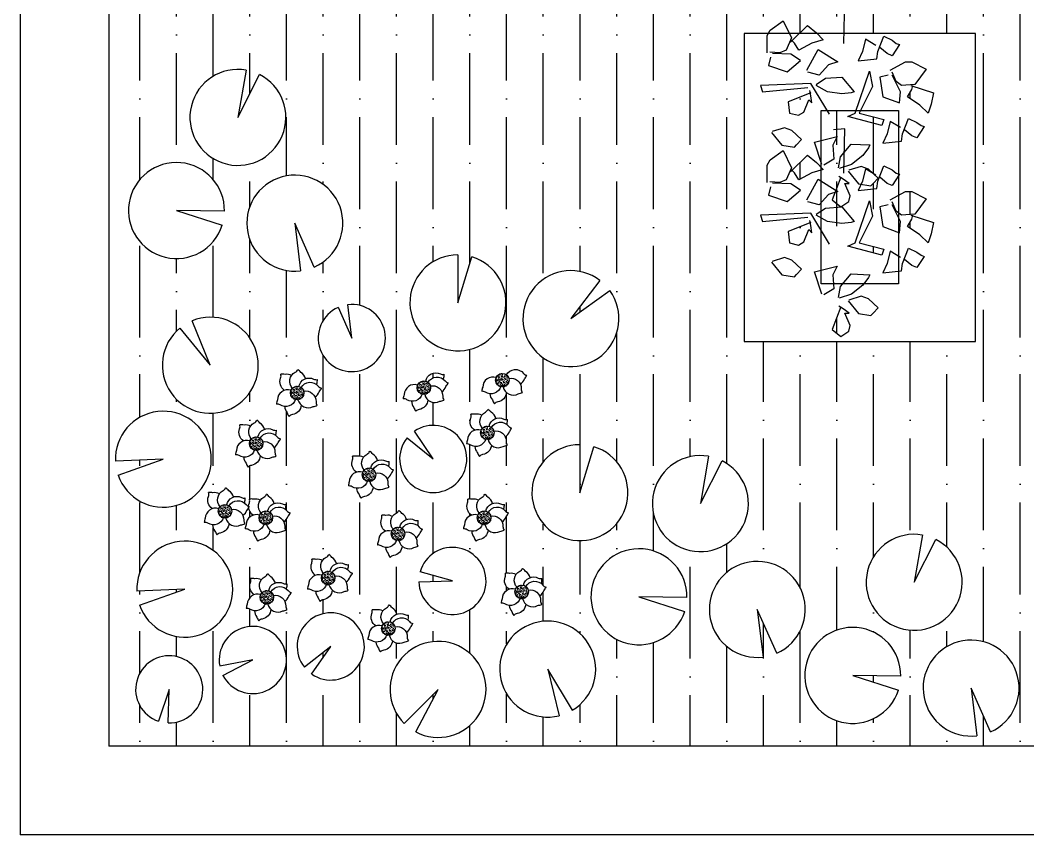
# Model space of a CAD drawing. Header units: inches. Extents: x -706 to 45253, y -3984 to 13819.
# Drawn here: x 42780 to 43041.6, y -1497.6 to -1286.1 of the extents above; entities that cross this region are included whole.
import ezdxf

# ---------------------------------------------------------------- set-up
doc = ezdxf.new("R2010")
doc.units = ezdxf.units.IN
for name, color, linetype in [('BC-Hatch', 8, 'Continuous'), ('HATCH', 8, 'Continuous'), ('IFF-FURN', 51, 'Continuous'), ('LANDSCAPE', 86, 'Continuous')]:
    doc.layers.add(name, color=color, linetype=linetype)

# ---------------------------------------------------------------- blocks, each defined once
blk = doc.blocks.new('A$C18291425')
at = {"color": 66}
for p, q in [((43.8, 107.82), (37.92, 107.28)), ((49.14, 48.6), (56.62, 70.47)), ((56.62, 70.47), (58.22, 62.47)), ((58.22, 62.47), (51.28, 48.6)), ((45.4, 47), (49.14, 48.6)), ((51.28, 48.6), (64.1, 45.4)), ((63.03, 42.2), (45.4, 47)), ((64.1, 45.4), (63.03, 42.2))]:
    blk.add_line(p, q, dxfattribs=at)
at = {"color": 86}
for p, q in [((43.27, 84.88), (43.8, 107.82)), ((26.17, 64.07), (0, 63)), ((0, 63), (1.07, 59.8)), ((35.79, 48.06), (26.17, 64.07)), ((1.07, 59.8), (24.57, 61.94)), ((24.57, 61.94), (24.57, 61.94))]:
    blk.add_line(p, q, dxfattribs=at)
for points in [[(3.4, 79.9), (3.42, 88.98), (4.94, 91.81), (11.77, 96.63), (16.04, 87.67), (13.23, 81.3), (10.09, 79.95), (4.84, 80.34)], [(15.5, 85.54), (24.35, 94.13), (29.01, 90.41), (32.49, 86.73), (26.71, 84.98), (19.91, 81.35), (17.63, 85), (16.01, 86.48)], [(59.83, 83.81), (54.48, 87.01), (52.88, 80.61), (50.74, 75.81), (60.36, 76.87), (60.89, 80.61), (64.1, 88.61), (68.37, 86.48), (70.51, 84.88), (72.11, 84.34), (68.37, 78.47), (65.7, 79.54), (61.96, 82.74)], [(67.3, 71.01), (75.32, 75.27), (78.52, 75.27), (86, 71.54), (80.12, 63.54), (73.18, 63), (70.51, 65.14), (68.37, 69.94)], [(77.99, 63), (89.74, 59.27), (88.67, 53.4), (87.07, 48.6), (82.79, 52.87), (76.38, 57.13), (78.52, 60.87), (79.05, 63)], [(26.17, 59.27), (14.42, 54.47), (14.96, 48.6), (19.76, 47.53), (22.43, 49.13), (25.11, 55.53), (26.71, 53.93), (26.17, 57.67), (25.64, 60.34)], [(72.64, 41.13), (67.3, 44.33), (65.7, 37.93), (63.56, 33.13), (73.18, 34.19), (73.71, 37.93), (76.92, 45.93), (81.19, 43.8), (83.33, 42.2), (84.93, 41.66), (81.19, 35.79), (78.52, 36.86), (74.78, 40.06)], [(41.76, 15.48), (37.16, 3.65), (41.78, 0), (45.87, 2.75), (46.54, 5.79), (43.74, 12.14), (46, 12.2), (42.92, 14.38), (40.62, 15.83)]]:
    blk.add_lwpolyline(points, dxfattribs=at)
at = {"color": 66}
for points in [[(5.24, 77.7), (4.17, 73.43), (13.86, 70.05), (20.72, 76.07), (15.8, 79.32), (6.25, 79.58)], [(24.04, 71.01), (29.91, 81.68), (40.06, 75.27), (35.25, 73.67), (30.45, 68.34), (24.57, 69.94)], [(66.23, 68.34), (61.96, 67.27), (63.56, 57.13), (72.11, 53.93), (72.64, 59.8), (68.37, 68.34)], [(28.84, 63.54), (33.65, 66.74), (42.2, 67.27), (48.61, 59.8), (47.01, 59.27), (42.2, 58.73), (34.72, 59.8), (28.84, 63)], [(5.67, 38.67), (11.13, 32.02), (17.57, 31.07), (18.67, 32.23), (21.25, 34.94), (16.21, 39.71), (12.4, 41.12), (6.04, 39.06)], [(31.78, 22.01), (28.08, 33.61), (39.71, 36.57), (37.56, 31.98), (38.12, 24.82), (32.92, 21.66)], [(40.5, 20.36), (41.49, 26.05), (46.98, 32.62), (56.81, 32.13), (56.1, 30.6), (53.18, 26.74), (47.26, 22.05), (40.89, 19.99)], [(45.46, 18.6), (50.91, 11.95), (57.36, 10.99), (58.46, 12.16), (61.03, 14.87), (56, 19.64), (52.19, 21.05), (45.82, 18.99)]]:
    blk.add_lwpolyline(points, dxfattribs=at)

msp = doc.modelspace()

# ---------------------------------------------------------------- hatches: boundary and pattern name
at = {"layer": 'BC-Hatch'}
h = msp.add_hatch(dxfattribs=at)
h.set_pattern_fill('ANSI36', color=134, scale=3, angle=45, style=0)
h.set_pattern_definition([(90, (23122.8525, -1118.481), (-9.525, 16.66875), [23.8125, -4.7625, 0, -4.7625])])
h.paths.add_polyline_path([(43192.99, -1474.57), (43192.99, -1174.57), (43162.99, -1174.57), (43102.99, -1174.57), (42802.99, -1174.57), (42802.99, -1474.57), (43117.99, -1474.57)])
h.paths.add_polyline_path([(42923.35, -1465.25), (42916.95, -1454.56), (42919.94, -1466.66, -13.461448)], flags=16)
h.paths.add_polyline_path([(43031.94, -1470.88), (43026.88, -1459.49), (43028.39, -1471.86, -13.461448)], flags=16)
h.paths.add_polyline_path([(42879.44, -1384.43, -0.077891), (42879.69, -1383.34, -0.50156), (42883.19, -1380.85, -0.490738), (42885.87, -1380.14, -0.53167), (42890.3, -1379.77, 0.17228), (42891.12, -1380.27, -0.077891), (42890.54, -1381.22, -0.165125), (42889.46, -1382.57, -0.119519), (42889.71, -1383.8, 0.17228), (42889.99, -1384.73, -0.077891), (42888.93, -1385.06, -0.318423), (42885.85, -1384.7, -0.351195), (42883.59, -1387.18, 0.17228), (42882.74, -1387.64, -0.077891), (42882.21, -1386.66, -0.165125), (42881.58, -1385.05, -0.119519), (42880.39, -1384.65, 0.17228)], flags=16)
h.paths.add_polyline_path([(42805.4, -1404.2), (42817.16, -1400.1), (42804.71, -1400.58, -13.461448)], flags=16)
h.paths.add_polyline_path([(43014.22, -1419.75), (43012.1, -1432.04), (43017.71, -1420.91, -13.461448)], flags=16)
h.paths.add_polyline_path([(42810.97, -1437.93), (42822.74, -1433.82), (42810.28, -1434.31, -13.461448)], flags=16)
h.paths.add_polyline_path([(42930.52, -1353.69), (42922.98, -1363.61), (42933.09, -1356.33, -13.461448)], flags=16)
h.paths.add_polyline_path([(42953.11, -1435.96), (42940.65, -1435.79), (42952.51, -1439.6, -13.461448)], flags=16)
h.paths.add_polyline_path([(42882.68, -1470.86), (42888.49, -1459.83), (42879.71, -1468.68, -13.461448)], flags=16)
h.paths.add_polyline_path([(42925.32, -1396.31), (42925.32, -1408.78), (42928.97, -1396.86, -13.461448)], flags=16)
h.paths.add_polyline_path([(43008.61, -1456.38), (42996.15, -1456.2), (43008.01, -1460.01, -13.461448)], flags=16)
h.paths.add_polyline_path([(42958.72, -1399.34), (42956.6, -1411.62), (42962.22, -1400.49, -13.461448)], flags=16)
h.paths.add_polyline_path([(42855.67, -1455.86), (42860.63, -1448.68), (42853.79, -1454.1, -13.461448)], flags=16)
h.paths.add_polyline_path([(42883.5, -1431.9), (42892.22, -1431.69), (42883.81, -1429.35, -13.461448)], flags=16)
h.paths.add_polyline_path([(42880.45, -1394.53), (42887.23, -1400.02), (42882.35, -1392.79, -13.461448)], flags=16)
h.paths.add_polyline_path([(42832.64, -1456.2), (42840.39, -1452.2), (42831.81, -1453.76, -13.461448)], flags=16)
h.paths.add_polyline_path([(42833.03, -1335.72), (42820.57, -1335.55), (42832.43, -1339.36, -13.461448)], flags=16)
h.paths.add_polyline_path([(42838.64, -1299.1), (42836.52, -1311.38), (42842.13, -1300.25, -13.461448)], flags=16)
h.paths.add_polyline_path([(42893.65, -1347.05), (42893.65, -1359.51), (42897.29, -1347.59, -13.461448)], flags=16)
h.paths.add_polyline_path([(42862.57, -1360.67), (42866.1, -1368.65), (42865.06, -1359.98, -13.461448)], flags=16)
h.paths.add_polyline_path([(42976.44, -1450.46), (42971.38, -1439.07), (42972.89, -1451.44, -13.461448)], flags=16)
h.paths.add_polyline_path([(42818.43, -1468.55), (42818.69, -1459.83), (42815.89, -1468.09, -13.461448)], flags=16)
h.paths.add_polyline_path([(42899.82, -1382.48, -0.077891), (42900.07, -1381.39, -0.50156), (42903.57, -1378.9, -0.490738), (42906.25, -1378.19, -0.53167), (42910.68, -1377.81, 0.17228), (42911.5, -1378.32, -0.077891), (42910.92, -1379.27, -0.165125), (42909.84, -1380.61, -0.119519), (42910.09, -1381.85, 0.17228), (42910.37, -1382.78, -0.077891), (42909.31, -1383.11, -0.318423), (42906.23, -1382.75, -0.351195), (42903.97, -1385.22, 0.17228), (42903.12, -1385.68, -0.077891), (42902.59, -1384.7, -0.165125), (42901.96, -1383.1, -0.119519), (42900.77, -1382.69, 0.17228)], flags=16)
h.paths.add_polyline_path([(42821.48, -1366.04), (42829.36, -1375.7), (42824.65, -1364.16, -13.461448)], flags=16)
h.paths.add_polyline_path([(42856.36, -1350.22), (42851.3, -1338.83), (42852.81, -1351.2, -13.461448)], flags=16)
h.paths.add_polyline_path([(42827.79, -1416.51, -0.077891), (42828.04, -1415.42, -0.318423), (42829.89, -1412.93, -0.351195), (42828.88, -1409.74, 0.17228), (42828.9, -1408.77, -0.077891), (42830.02, -1408.8, -0.165125), (42831.72, -1409.06, -0.119519), (42832.67, -1408.23, 0.17228), (42833.33, -1407.52, -0.077891), (42834.15, -1408.28, -0.194701), (42835.35, -1409.89, -0.205124), (42837.45, -1410.02, 0.17228), (42838.41, -1410.14, -0.077891), (42838.28, -1411.24, -0.021363), (42838.28, -1411.47, -0.048532), (42838.65, -1411.84, 0.141692), (42839.31, -1412.3, -0.085424), (42839.49, -1411.41, 0.17228), (42839.51, -1410.44, -0.077891), (42840.63, -1410.48, -0.165125), (42842.33, -1410.74, -0.119519), (42843.28, -1409.9, 0.17228), (42843.94, -1409.19, -0.077891), (42844.75, -1409.95, -0.194701), (42845.96, -1411.56, -0.205124), (42848.06, -1411.69, 0.17228), (42849.02, -1411.81, -0.077891), (42848.88, -1412.92, -0.021363), (42848.89, -1413.15, -0.048532), (42849.26, -1413.52, 0.17228), (42850.08, -1414.02, -0.077891), (42849.5, -1414.97, -0.165125), (42848.42, -1416.32, -0.119519), (42848.67, -1417.56, 0.17228), (42848.95, -1418.48, -0.077891), (42847.89, -1418.81, -0.318423), (42844.81, -1418.45, -0.351195), (42842.55, -1420.93, 0.17228), (42841.7, -1421.39, -0.077891), (42841.17, -1420.41, -0.165125), (42840.54, -1418.8, -0.119519), (42839.35, -1418.4, 0.17228), (42838.4, -1418.18, -0.077891), (42838.65, -1417.09, -0.318423), (42840.5, -1414.61, -0.221964), (42839.32, -1412.67, -0.053218), (42838.89, -1413.3, -0.165125), (42837.81, -1414.64, -0.119519), (42838.06, -1415.88, 0.17228), (42838.34, -1416.81, -0.077891), (42837.28, -1417.14, -0.318423), (42834.2, -1416.78, -0.351195), (42831.94, -1419.25, 0.17228), (42831.09, -1419.71, -0.077891), (42830.56, -1418.73, -0.165125), (42829.93, -1417.13, -0.119519), (42828.74, -1416.72, 0.17228)], flags=16)
h.paths.add_polyline_path([(42895.08, -1418.18, -0.077891), (42895.32, -1417.09, -0.318423), (42897.17, -1414.61, -0.351195), (42896.16, -1411.41, 0.17228), (42896.19, -1410.44, -0.077891), (42897.3, -1410.48, -0.165125), (42899, -1410.74, -0.119519), (42899.95, -1409.9, 0.17228), (42900.61, -1409.19, -0.077891), (42901.43, -1409.95, -0.194701), (42902.63, -1411.56, -0.205124), (42904.73, -1411.69, 0.17228), (42905.7, -1411.81, -0.077891), (42905.56, -1412.92, -0.021363), (42905.57, -1413.15, -0.048532), (42905.93, -1413.52, 0.17228), (42906.76, -1414.02, -0.077891), (42906.17, -1414.97, -0.165125), (42905.1, -1416.32, -0.119519), (42905.34, -1417.56, 0.17228), (42905.63, -1418.48, -0.077891), (42904.56, -1418.81, -0.318423), (42901.49, -1418.45, -0.351195), (42899.22, -1420.93, 0.17228), (42898.37, -1421.39, -0.077891), (42897.84, -1420.41, -0.165125), (42897.22, -1418.8, -0.119519), (42896.02, -1418.4, 0.17228)], flags=16)
h.paths.add_polyline_path([(42854.59, -1433.8, -0.077891), (42854.84, -1432.71, -0.318423), (42856.69, -1430.23, -0.351195), (42855.68, -1427.03, 0.17228), (42855.71, -1426.06, -0.077891), (42856.82, -1426.1, -0.165125), (42858.52, -1426.36, -0.119519), (42859.47, -1425.52, 0.17228), (42860.13, -1424.81, -0.077891), (42860.95, -1425.57, -0.194701), (42862.15, -1427.18, -0.205124), (42864.25, -1427.31, 0.17228), (42865.22, -1427.43, -0.077891), (42865.08, -1428.54, -0.021363), (42865.09, -1428.77, -0.048532), (42865.45, -1429.14, 0.17228), (42866.28, -1429.64, -0.077891), (42865.69, -1430.59, -0.165125), (42864.62, -1431.94, -0.119519), (42864.86, -1433.18, 0.17228), (42865.14, -1434.1, -0.077891), (42864.08, -1434.43, -0.318423), (42861, -1434.07, -0.351195), (42858.74, -1436.55, 0.17228), (42857.89, -1437.01, -0.077891), (42857.36, -1436.03, -0.165125), (42856.73, -1434.42, -0.119519), (42855.54, -1434.02, 0.17228)], flags=16)
h.paths.add_polyline_path([(42865.2, -1407.02, -0.077891), (42865.45, -1405.94, -0.318423), (42867.3, -1403.45, -0.351195), (42866.29, -1400.26, 0.17228), (42866.31, -1399.29, -0.077891), (42867.43, -1399.32, -0.165125), (42869.13, -1399.58, -0.119519), (42870.08, -1398.75, 0.17228), (42870.74, -1398.04, -0.077891), (42871.56, -1398.8, -0.194701), (42872.76, -1400.41, -0.205124), (42874.86, -1400.53, 0.17228), (42875.82, -1400.66, -0.077891), (42875.69, -1401.76, -0.021363), (42875.69, -1401.99, -0.048532), (42876.06, -1402.36, 0.17228), (42876.88, -1402.87, -0.077891), (42876.3, -1403.81, -0.165125), (42875.22, -1405.16, -0.119519), (42875.47, -1406.4, 0.17228), (42875.75, -1407.33, -0.077891), (42874.69, -1407.65, -0.318423), (42871.61, -1407.3, -0.351195), (42869.35, -1409.77, 0.17228), (42868.5, -1410.23, -0.077891), (42867.97, -1409.25, -0.165125), (42867.34, -1407.65, -0.119519), (42866.15, -1407.24, 0.17228)], flags=16)
h.paths.add_polyline_path([(42838.68, -1438.82, -0.077891), (42838.93, -1437.74, -0.318423), (42840.78, -1435.25, -0.351195), (42839.77, -1432.06, 0.17228), (42839.79, -1431.08, -0.077891), (42840.91, -1431.12, -0.165125), (42842.61, -1431.38, -0.119519), (42843.56, -1430.55, 0.17228), (42844.22, -1429.83, -0.077891), (42845.03, -1430.59, -0.194701), (42846.24, -1432.2, -0.205124), (42848.34, -1432.33, 0.17228), (42849.3, -1432.45, -0.077891), (42849.16, -1433.56, -0.021363), (42849.17, -1433.79, -0.048532), (42849.54, -1434.16, 0.17228), (42850.36, -1434.67, -0.077891), (42849.78, -1435.61, -0.165125), (42848.7, -1436.96, -0.119519), (42848.95, -1438.2, 0.17228), (42849.23, -1439.12, -0.077891), (42848.17, -1439.45, -0.318423), (42845.09, -1439.1, -0.351195), (42842.83, -1441.57, 0.17228), (42841.98, -1442.03, -0.077891), (42841.45, -1441.05, -0.165125), (42840.82, -1439.45, -0.119519), (42839.63, -1439.04, 0.17228)], flags=16)
h.paths.add_polyline_path([(42980.33, -1325.14), (42984.38, -1321.2), (42986.72, -1323.06), (42987.99, -1324.41), (42987.99, -1323.26), (42986.25, -1317.81), (42987.99, -1317.36), (42987.99, -1309.57), (42989.5, -1309.57), (42997.03, -1309.57), (43000.52, -1299.38), (43001.32, -1303.38), (42998.22, -1309.57), (43007.99, -1309.57), (43007.99, -1313.72), (43007.99, -1317.61), (43007.99, -1326), (43008.27, -1326.09), (43007.99, -1326.53), (43007.99, -1331.63), (43009.87, -1330.63), (43011.47, -1330.63), (43015.21, -1332.5), (43012.27, -1336.5), (43008.8, -1336.76), (43007.99, -1336.11), (43007.99, -1337.27), (43008.53, -1338.36), (43008.27, -1341.3), (43003.99, -1339.7), (43003.97, -1339.57), (43000.05, -1339.57), (42997.85, -1343.97), (43004.26, -1345.57), (43003.73, -1347.17), (42994.91, -1344.77), (42996.78, -1343.97), (42998.28, -1339.57), (42987.99, -1339.57), (42987.99, -1337.5), (42987.99, -1335.6), (42987.99, -1333.48), (42987.99, -1327.94), (42987.99, -1325.04), (42985.56, -1325.77), (42982.17, -1327.59), (42981.03, -1325.77)], flags=0)
h.paths.add_polyline_path([(42979.42, -1307.38), (42985.15, -1305.04), (42985.3, -1305.78), (42985.56, -1307.65), (42984.76, -1306.85), (42983.43, -1310.05), (42982.09, -1310.85), (42979.69, -1310.31)], flags=0)
h.paths.add_polyline_path([(42993.88, -1324.22), (42993.97, -1320.38), (42995.7, -1318.31), (43000.62, -1318.55), (43000.26, -1319.32), (42998.8, -1321.24), (42995.84, -1323.59)], flags=0)
h.paths.add_polyline_path([(42998.31, -1328.73), (42998.65, -1327.96), (42999.45, -1324.76), (43001.42, -1325.94), (43002.73, -1327.18), (43001.44, -1328.54), (43000.89, -1329.12)], flags=0)
h.paths.add_polyline_path([(43010.4, -1306.05), (43011.47, -1304.18), (43011.7, -1303.27), (43017.08, -1304.98), (43016.54, -1307.91), (43015.74, -1310.31), (43013.61, -1308.18)], flags=0)
h.paths.add_polyline_path([(42979.42, -1341.03), (42985.15, -1338.69), (42985.3, -1339.43), (42985.56, -1341.3), (42984.76, -1340.5), (42983.43, -1343.7), (42982.09, -1344.5), (42979.69, -1343.97)], flags=0)
h.paths.add_polyline_path([(42990.79, -1366.44), (42993.03, -1360.67), (42993.67, -1361.08), (42995.21, -1362.17), (42994.08, -1362.2), (42995.48, -1365.37), (42995.14, -1366.89), (42993.1, -1368.27)], flags=0)
h.paths.add_polyline_path([(43010.4, -1339.7), (43011.47, -1337.83), (43011.7, -1336.92), (43017.08, -1338.63), (43016.54, -1341.57), (43015.74, -1343.97), (43013.61, -1341.83)], flags=0)
h.paths.add_polyline_path([(42967.99, -1289.57), (42974.22, -1289.57), (42974.68, -1288.71), (42978.09, -1286.3), (42979.66, -1289.57), (42982.3, -1289.57), (42984.38, -1287.55), (42986.72, -1289.41), (42986.87, -1289.57), (42993.9, -1289.57), (43027.99, -1289.57), (43027.99, -1369.57), (42967.99, -1369.57)], flags=16)
h.paths.add_polyline_path([(42835.89, -1398.93, -0.077891), (42836.14, -1397.85, -0.318423), (42837.98, -1395.36, -0.351195), (42836.97, -1392.17, 0.17228), (42837, -1391.2, -0.077891), (42838.11, -1391.23, -0.165125), (42839.82, -1391.49, -0.119519), (42840.77, -1390.66, 0.17228), (42841.43, -1389.95, -0.077891), (42842.24, -1390.71, -0.194701), (42843.44, -1392.32, -0.205124), (42845.55, -1392.45, 0.17228), (42846.51, -1392.57, -0.077891), (42846.37, -1393.67, -0.021363), (42846.38, -1393.9, -0.048532), (42846.74, -1394.27, 0.17228), (42847.57, -1394.78, -0.077891), (42846.99, -1395.73, -0.165125), (42845.91, -1397.07, -0.119519), (42846.15, -1398.31, 0.17228), (42846.44, -1399.24, -0.077891), (42845.38, -1399.56, -0.318423), (42842.3, -1399.21, -0.351195), (42840.04, -1401.68, 0.17228), (42839.18, -1402.14, -0.077891), (42838.66, -1401.16, -0.165125), (42838.03, -1399.56, -0.119519), (42836.83, -1399.15, 0.17228)], flags=16)
h.paths.add_polyline_path([(43043.88, -1289.57), (43103.88, -1289.57), (43103.88, -1369.57), (43043.88, -1369.57)], flags=16)
h.paths.add_polyline_path([(43119.78, -1289.57), (43179.78, -1289.57), (43179.78, -1369.57), (43119.78, -1369.57)], flags=16)
h.paths.add_polyline_path([(42895.91, -1396.14, -0.077891), (42896.16, -1395.06, -0.318423), (42898.01, -1392.57, -0.351195), (42897, -1389.38, 0.17228), (42897.02, -1388.41, -0.077891), (42898.14, -1388.44, -0.165125), (42899.84, -1388.7, -0.119519), (42900.79, -1387.87, 0.17228), (42901.45, -1387.16, -0.077891), (42902.27, -1387.92, -0.194701), (42903.47, -1389.53, -0.205124), (42905.57, -1389.66, 0.17228), (42906.53, -1389.78, -0.077891), (42906.4, -1390.88, -0.021363), (42906.4, -1391.11, -0.048532), (42906.77, -1391.48, 0.17228), (42907.59, -1391.99, -0.077891), (42907.01, -1392.94, -0.165125), (42905.93, -1394.28, -0.119519), (42906.18, -1395.52, 0.17228), (42906.46, -1396.45, -0.077891), (42905.4, -1396.77, -0.318423), (42902.32, -1396.42, -0.351195), (42900.06, -1398.89, 0.17228), (42899.21, -1399.35, -0.077891), (42898.68, -1398.37, -0.165125), (42898.05, -1396.77, -0.119519), (42896.86, -1396.36, 0.17228)], flags=16)
h.paths.add_polyline_path([(42846.54, -1385.79, -0.077891), (42846.79, -1384.7, -0.318423), (42848.63, -1382.22, -0.351195), (42847.62, -1379.02, 0.17228), (42847.65, -1378.05, -0.077891), (42848.76, -1378.08, -0.165125), (42850.46, -1378.34, -0.119519), (42851.41, -1377.51, 0.17228), (42852.07, -1376.8, -0.077891), (42852.89, -1377.56, -0.194701), (42854.09, -1379.17, -0.205124), (42856.19, -1379.3, 0.17228), (42857.16, -1379.42, -0.077891), (42857.02, -1380.53, -0.021363), (42857.03, -1380.75, -0.048532), (42857.39, -1381.12, 0.17228), (42858.22, -1381.63, -0.077891), (42857.63, -1382.58, -0.165125), (42856.56, -1383.93, -0.119519), (42856.8, -1385.16, 0.17228), (42857.09, -1386.09, -0.077891), (42856.02, -1386.42, -0.318423), (42852.95, -1386.06, -0.351195), (42850.69, -1388.53, 0.17228), (42849.83, -1389, -0.077891), (42849.3, -1388.02, -0.165125), (42848.68, -1386.41, -0.119519), (42847.48, -1386.01, 0.17228)], flags=16)
h.paths.add_polyline_path([(42872.74, -1422.36, -0.077891), (42872.99, -1421.28, -0.318423), (42874.84, -1418.79, -0.351195), (42873.83, -1415.6, 0.17228), (42873.85, -1414.63, -0.077891), (42874.97, -1414.66, -0.165125), (42876.67, -1414.92, -0.119519), (42877.62, -1414.09, 0.17228), (42878.28, -1413.38, -0.077891), (42879.09, -1414.14, -0.194701), (42880.3, -1415.75, -0.205124), (42882.4, -1415.88, 0.17228), (42883.36, -1416, -0.077891), (42883.22, -1417.1, -0.021363), (42883.23, -1417.33, -0.048532), (42883.6, -1417.7, 0.17228), (42884.42, -1418.21, -0.077891), (42883.84, -1419.16, -0.165125), (42882.76, -1420.5, -0.119519), (42883.01, -1421.74, 0.17228), (42883.29, -1422.67, -0.077891), (42882.23, -1422.99, -0.318423), (42879.15, -1422.64, -0.351195), (42876.89, -1425.11, 0.17228), (42876.04, -1425.57, -0.077891), (42875.51, -1424.59, -0.165125), (42874.88, -1422.99, -0.119519), (42873.69, -1422.58, 0.17228)], flags=16)
h.paths.add_polyline_path([(42904.85, -1437.43, -0.077891), (42905.1, -1436.34, -0.318423), (42906.94, -1433.85, -0.351195), (42905.93, -1430.66, 0.17228), (42905.96, -1429.69, -0.077891), (42907.07, -1429.72, -0.165125), (42908.77, -1429.98, -0.119519), (42909.72, -1429.15, 0.17228), (42910.38, -1428.44, -0.077891), (42911.2, -1429.2, -0.194701), (42912.4, -1430.81, -0.205124), (42914.51, -1430.94, 0.17228), (42915.47, -1431.06, -0.077891), (42915.33, -1432.16, -0.021363), (42915.34, -1432.39, -0.048532), (42915.7, -1432.76, 0.17228), (42916.53, -1433.27, -0.077891), (42915.94, -1434.22, -0.165125), (42914.87, -1435.56, -0.119519), (42915.11, -1436.8, 0.17228), (42915.4, -1437.73, -0.077891), (42914.33, -1438.06, -0.318423), (42911.26, -1437.7, -0.351195), (42909, -1440.17, 0.17228), (42908.14, -1440.63, -0.077891), (42907.61, -1439.65, -0.165125), (42906.99, -1438.05, -0.119519), (42905.79, -1437.64, 0.17228)], flags=16)
h.paths.add_polyline_path([(42870.23, -1446.91, -0.077891), (42870.48, -1445.82, -0.318423), (42872.32, -1443.34, -0.351195), (42871.31, -1440.14, 0.17228), (42871.34, -1439.17, -0.077891), (42872.45, -1439.21, -0.165125), (42874.15, -1439.47, -0.119519), (42875.11, -1438.63, 0.17228), (42875.77, -1437.92, -0.077891), (42876.58, -1438.68, -0.194701), (42877.78, -1440.29, -0.205124), (42879.89, -1440.42, 0.17228), (42880.85, -1440.54, -0.077891), (42880.71, -1441.65, -0.021363), (42880.72, -1441.88, -0.048532), (42881.08, -1442.25, 0.17228), (42881.91, -1442.75, -0.077891), (42881.33, -1443.7, -0.165125), (42880.25, -1445.05, -0.119519), (42880.49, -1446.29, 0.17228), (42880.78, -1447.21, -0.077891), (42879.71, -1447.54, -0.318423), (42876.64, -1447.18, -0.351195), (42874.38, -1449.66, 0.17228), (42873.52, -1450.12, -0.077891), (42873, -1449.14, -0.165125), (42872.37, -1447.53, -0.119519), (42871.17, -1447.13, 0.17228)], flags=16)
at = {"layer": 'IFF-FURN'}
h = msp.add_hatch(dxfattribs=at)
h.set_pattern_fill('AR-SAND', color=256, scale=0.3, angle=360, style=0)
h.set_pattern_definition([(37.5, (39128.34283, 280.39733), (-0.01889801, 0.57804713), [0, -0.456, 0, -0.51, 0, -0.4875]), (7.5, (39128.3428, 280.3973), (0.53093301, 0.84664382), [0, -0.246, 0, -0.411, 0, -0.1575]), (327.5, (39127.97383, 280.39733), (0.93424256, 0.001697716), [0, -0.15, 0, -0.54, 0, -0.705]), (317.5, (39127.9738, 280.3973), (0.90183798, 0.26330267), [0, -0.075, 0, -0.354, 0, -0.405])])
h.paths.add_polyline_path([(42903.43, -1379.58, 1), (42906.94, -1379.58, 1)])
h = msp.add_hatch(dxfattribs=at)
h.set_pattern_fill('AR-SAND', color=256, scale=0.3, angle=360, style=0)
h.set_pattern_definition([(37.5, (39075.0572, 277.08504), (-0.01889801, 0.57804713), [0, -0.456, 0, -0.51, 0, -0.4875]), (7.5, (39075.0572, 277.08504), (0.53093301, 0.84664382), [0, -0.246, 0, -0.411, 0, -0.1575]), (327.5, (39074.6882, 277.08504), (0.93424256, 0.001697716), [0, -0.15, 0, -0.54, 0, -0.705]), (317.5, (39074.6882, 277.08504), (0.90183798, 0.26330267), [0, -0.075, 0, -0.354, 0, -0.405])])
h.paths.add_polyline_path([(42850.14, -1382.89, 1), (42853.65, -1382.89, 1)])
h = msp.add_hatch(dxfattribs=at)
h.set_pattern_fill('AR-SAND', color=256, scale=0.3, angle=360, style=0)
h.set_pattern_definition([(37.5, (39107.96264, 278.4448), (-0.01889801, 0.57804713), [0, -0.456, 0, -0.51, 0, -0.4875]), (7.5, (39107.96264, 278.4448), (0.53093301, 0.84664382), [0, -0.246, 0, -0.411, 0, -0.1575]), (327.5, (39107.59364, 278.4448), (0.93424256, 0.001697716), [0, -0.15, 0, -0.54, 0, -0.705]), (317.5, (39107.59364, 278.4448), (0.90183798, 0.26330267), [0, -0.075, 0, -0.354, 0, -0.405])])
h.paths.add_polyline_path([(42883.05, -1381.53, 1), (42886.56, -1381.53, 1)])
h = msp.add_hatch(dxfattribs=at)
h.set_pattern_fill('AR-SAND', color=256, scale=0.3, angle=360, style=0)
h.set_pattern_definition([(37.5, (39124.4343, 266.72966), (-0.01889801, 0.57804713), [0, -0.456, 0, -0.51, 0, -0.4875]), (7.5, (39124.4343, 266.72966), (0.53093301, 0.84664382), [0, -0.246, 0, -0.411, 0, -0.1575]), (327.5, (39124.0653, 266.72966), (0.93424256, 0.001697716), [0, -0.15, 0, -0.54, 0, -0.705]), (317.5, (39124.0653, 266.72966), (0.90183798, 0.26330267), [0, -0.075, 0, -0.354, 0, -0.405])])
h.paths.add_polyline_path([(42899.52, -1393.25, 1), (42903.03, -1393.25, 1)])
h = msp.add_hatch(dxfattribs=at)
h.set_pattern_fill('AR-SAND', color=256, scale=0.3, angle=360, style=0)
h.set_pattern_definition([(37.5, (39064.41044, 263.94034), (-0.01889801, 0.57804713), [0, -0.456, 0, -0.51, 0, -0.4875]), (7.5, (39064.41044, 263.94034), (0.53093301, 0.84664382), [0, -0.246, 0, -0.411, 0, -0.1575]), (327.5, (39064.04144, 263.94034), (0.93424256, 0.001697716), [0, -0.15, 0, -0.54, 0, -0.705]), (317.5, (39064.04144, 263.9403), (0.90183798, 0.26330267), [0, -0.075, 0, -0.354, 0, -0.405])])
h.paths.add_polyline_path([(42839.5, -1396.04, 1), (42843.01, -1396.04, 1)])
h = msp.add_hatch(dxfattribs=at)
h.set_pattern_fill('AR-SAND', color=256, scale=0.3, angle=360, style=0)
h.set_pattern_definition([(37.5, (39093.7244, 255.8513), (-0.01889801, 0.57804713), [0, -0.456, 0, -0.51, 0, -0.4875]), (7.5, (39093.7244, 255.8513), (0.53093301, 0.84664382), [0, -0.246, 0, -0.411, 0, -0.1575]), (327.5, (39093.3554, 255.8513), (0.93424256, 0.001697716), [0, -0.15, 0, -0.54, 0, -0.705]), (317.5, (39093.3554, 255.8513), (0.90183798, 0.26330267), [0, -0.075, 0, -0.354, 0, -0.405])])
h.paths.add_polyline_path([(42868.81, -1404.13, 1), (42872.32, -1404.13, 1)])
h = msp.add_hatch(dxfattribs=at)
h.set_pattern_fill('AR-SAND', color=256, scale=0.3, angle=360, style=0)
h.set_pattern_definition([(37.5, (39056.3142, 246.3676), (-0.01889801, 0.57804713), [0, -0.456, 0, -0.51, 0, -0.4875]), (7.5, (39056.3142, 246.3676), (0.53093301, 0.84664382), [0, -0.246, 0, -0.411, 0, -0.1575]), (327.5, (39055.9452, 246.3676), (0.93424256, 0.001697716), [0, -0.15, 0, -0.54, 0, -0.705]), (317.5, (39055.9452, 246.3676), (0.90183798, 0.26330267), [0, -0.075, 0, -0.354, 0, -0.405])])
h.paths.add_polyline_path([(42831.4, -1413.61, 1), (42834.91, -1413.61, 1)])
h = msp.add_hatch(dxfattribs=at)
h.set_pattern_fill('AR-SAND', color=256, scale=0.3, angle=360, style=0)
h.set_pattern_definition([(37.5, (39066.92307, 244.69403), (-0.01889801, 0.57804713), [0, -0.456, 0, -0.51, 0, -0.4875]), (7.5, (39066.9231, 244.694), (0.53093301, 0.84664382), [0, -0.246, 0, -0.411, 0, -0.1575]), (327.5, (39066.55407, 244.69403), (0.93424256, 0.001697716), [0, -0.15, 0, -0.54, 0, -0.705]), (317.5, (39066.5541, 244.694), (0.90183798, 0.26330267), [0, -0.075, 0, -0.354, 0, -0.405])])
h.paths.add_polyline_path([(42842.01, -1415.29, 1), (42845.52, -1415.29, 1)])
h = msp.add_hatch(dxfattribs=at)
h.set_pattern_fill('AR-SAND', color=256, scale=0.3, angle=360, style=0)
h.set_pattern_definition([(37.5, (39123.59677, 244.69403), (-0.01889801, 0.57804713), [0, -0.456, 0, -0.51, 0, -0.4875]), (7.5, (39123.5968, 244.694), (0.53093301, 0.84664382), [0, -0.246, 0, -0.411, 0, -0.1575]), (327.5, (39123.22777, 244.69403), (0.93424256, 0.001697716), [0, -0.15, 0, -0.54, 0, -0.705]), (317.5, (39123.2278, 244.694), (0.90183798, 0.26330267), [0, -0.075, 0, -0.354, 0, -0.405])])
h.paths.add_polyline_path([(42898.68, -1415.29, 1), (42902.19, -1415.29, 1)])
h = msp.add_hatch(dxfattribs=at)
h.set_pattern_fill('AR-SAND', color=256, scale=0.3, angle=360, style=0)
h.set_pattern_definition([(37.5, (39101.2623, 240.51004), (-0.01889801, 0.57804713), [0, -0.456, 0, -0.51, 0, -0.4875]), (7.5, (39101.2623, 240.51004), (0.53093301, 0.84664382), [0, -0.246, 0, -0.411, 0, -0.1575]), (327.5, (39100.8933, 240.51004), (0.93424256, 0.001697716), [0, -0.15, 0, -0.54, 0, -0.705]), (317.5, (39100.8933, 240.51004), (0.90183798, 0.26330267), [0, -0.075, 0, -0.354, 0, -0.405])])
h.paths.add_polyline_path([(42876.35, -1419.47, 1), (42879.86, -1419.47, 1)])
h = msp.add_hatch(dxfattribs=at)
h.set_pattern_fill('AR-SAND', color=256, scale=0.3, angle=360, style=0)
h.set_pattern_definition([(37.5, (39083.11556, 229.07383), (-0.01889801, 0.57804713), [0, -0.456, 0, -0.51, 0, -0.4875]), (7.5, (39083.1156, 229.0738), (0.53093301, 0.84664382), [0, -0.246, 0, -0.411, 0, -0.1575]), (327.5, (39082.74656, 229.07383), (0.93424256, 0.001697716), [0, -0.15, 0, -0.54, 0, -0.705]), (317.5, (39082.7466, 229.0738), (0.90183798, 0.26330267), [0, -0.075, 0, -0.354, 0, -0.405])])
h.paths.add_polyline_path([(42858.2, -1430.91, 1), (42861.71, -1430.91, 1)])
h = msp.add_hatch(dxfattribs=at)
h.set_pattern_fill('AR-SAND', color=256, scale=0.3, angle=360, style=0)
h.set_pattern_definition([(37.5, (39133.3681, 225.4477), (-0.01889801, 0.57804713), [0, -0.456, 0, -0.51, 0, -0.4875]), (7.5, (39133.3681, 225.4477), (0.53093301, 0.84664382), [0, -0.246, 0, -0.411, 0, -0.1575]), (327.5, (39132.9991, 225.4477), (0.93424256, 0.001697716), [0, -0.15, 0, -0.54, 0, -0.705]), (317.5, (39132.9991, 225.4477), (0.90183798, 0.26330267), [0, -0.075, 0, -0.354, 0, -0.405])])
h.paths.add_polyline_path([(42908.45, -1434.53, 1), (42911.97, -1434.53, 1)])
h = msp.add_hatch(dxfattribs=at)
h.set_pattern_fill('AR-SAND', color=256, scale=0.3, angle=360, style=0)
h.set_pattern_definition([(37.5, (39067.20225, 224.05305), (-0.01889801, 0.57804713), [0, -0.456, 0, -0.51, 0, -0.4875]), (7.5, (39067.20225, 224.05305), (0.53093301, 0.84664382), [0, -0.246, 0, -0.411, 0, -0.1575]), (327.5, (39066.83325, 224.05305), (0.93424256, 0.001697716), [0, -0.15, 0, -0.54, 0, -0.705]), (317.5, (39066.83325, 224.05305), (0.90183798, 0.26330267), [0, -0.075, 0, -0.354, 0, -0.405])])
h.paths.add_polyline_path([(42842.29, -1435.93, 1), (42845.8, -1435.93, 1)])
h = msp.add_hatch(dxfattribs=at)
h.set_pattern_fill('AR-SAND', color=256, scale=0.3, angle=360, style=0)
h.set_pattern_definition([(37.5, (39098.74967, 215.964), (-0.01889801, 0.57804713), [0, -0.456, 0, -0.51, 0, -0.4875]), (7.5, (39098.7497, 215.964), (0.53093301, 0.84664382), [0, -0.246, 0, -0.411, 0, -0.1575]), (327.5, (39098.38067, 215.964), (0.93424256, 0.001697716), [0, -0.15, 0, -0.54, 0, -0.705]), (317.5, (39098.3807, 215.964), (0.90183798, 0.26330267), [0, -0.075, 0, -0.354, 0, -0.405])])
h.paths.add_polyline_path([(42873.84, -1444.02, 1), (42877.35, -1444.02, 1)])

# ---------------------------------------------------------------- linework, layer by layer
for p, q in [((42779.99, -1174.57), (42779.99, -1497.57)), ((42802.99, -1174.57), (42802.99, -1474.57)), ((43027.99, -1289.57), (42967.99, -1289.57)), ((42967.99, -1289.57), (42967.99, -1369.57)), ((43027.99, -1369.57), (43027.99, -1289.57)), ((42967.99, -1369.57), (43027.99, -1369.57)), ((43117.99, -1474.57), (42802.99, -1474.57)), ((43117.99, -1497.57), (42779.99, -1497.57))]:
    msp.add_line(p, q)
msp.add_lwpolyline([(42987.99, -1354.57), (42987.99, -1309.57), (43007.99, -1309.57), (43007.99, -1354.57)], close=True)
at = {"layer": 'HATCH', "color": 221}
for points in [[(42848.63, -1382.22, -0.351195), (42847.62, -1379.02, 0.17228), (42847.65, -1378.05)], [(42850.46, -1378.34, 0.165125), (42848.76, -1378.08, 0.077891), (42847.65, -1378.05)], [(42850.68, -1381.7, -0.494104), (42851.41, -1377.51, 0.17228), (42852.07, -1376.8, 4.096197)], [(42854.09, -1379.17, 0.194701), (42852.89, -1377.56, 0.077891), (42852.07, -1376.8)], [(42885.27, -1379.8, -0.494104), (42889.1, -1377.94, 0.17228), (42890.06, -1378.06, 4.096197)], [(42885.87, -1380.14, -0.53167), (42890.3, -1379.77, 0.17228), (42891.12, -1380.27)], [(42889.93, -1379.39, 0.021363), (42889.92, -1379.17, 0.077891), (42890.06, -1378.06)], [(42906.25, -1378.19, -0.53167), (42910.68, -1377.81, 0.17228), (42911.5, -1378.32)], [(42909.84, -1380.61, 0.165125), (42910.92, -1379.27, 0.077891), (42911.5, -1378.32)], [(42852.37, -1381.16, -0.494104), (42856.19, -1379.3, 0.17228), (42857.16, -1379.42, 4.096197)], [(42852.97, -1381.5, -0.53167), (42857.39, -1381.12, 0.17228), (42858.22, -1381.63)], [(42857.03, -1380.75, 0.021363), (42857.02, -1380.53, 0.077891), (42857.16, -1379.42)], [(42883.19, -1380.85, 0.50156), (42879.69, -1383.34, 0.077891), (42879.44, -1384.43, -4.096197)], [(42886.44, -1381.08, -0.494104), (42889.71, -1383.8, 0.17228), (42889.99, -1384.73, 4.096197)], [(42889.46, -1382.57, 0.165125), (42890.54, -1381.22, 0.077891), (42891.12, -1380.27)], [(42903.57, -1378.9, 0.50156), (42900.07, -1381.39, 0.077891), (42899.82, -1382.48, -4.096197)], [(42904.76, -1381.23, -0.494104), (42900.77, -1382.69, 0.17228), (42899.82, -1382.48, 4.096197)], [(42905.4, -1381.32, 0.50156), (42909.31, -1383.11, 0.077891), (42910.37, -1382.78, -4.096197)], [(42906.82, -1379.12, -0.494104), (42910.09, -1381.85, 0.17228), (42910.37, -1382.78, 4.096197)], [(42850.28, -1382.21, 0.50156), (42846.79, -1384.7, 0.077891), (42846.54, -1385.79, -4.096197)], [(42853.54, -1382.44, -0.494104), (42856.8, -1385.16, 0.17228), (42857.09, -1386.09, 4.096197)], [(42856.56, -1383.93, 0.165125), (42857.63, -1382.58, 0.077891), (42858.22, -1381.63)], [(42884.38, -1383.18, -0.494104), (42880.39, -1384.65, 0.17228), (42879.44, -1384.43, 4.096197)], [(42885.02, -1383.28, 0.50156), (42888.93, -1385.06, 0.077891), (42889.99, -1384.73, -4.096197)], [(42901.96, -1383.1, 0.165125), (42902.59, -1384.7, 0.077891), (42903.12, -1385.68)], [(42906.23, -1382.75, -0.351195), (42903.97, -1385.22, 0.17228), (42903.12, -1385.68)], [(42851.48, -1384.54, -0.494104), (42847.48, -1386.01, 0.17228), (42846.54, -1385.79, 4.096197)], [(42848.68, -1386.41, 0.165125), (42849.3, -1388.02, 0.077891), (42849.83, -1389)], [(42852.95, -1386.06, -0.351195), (42850.69, -1388.53, 0.17228), (42849.83, -1389)], [(42852.12, -1384.64, 0.50156), (42856.02, -1386.42, 0.077891), (42857.09, -1386.09, -4.096197)], [(42881.58, -1385.05, 0.165125), (42882.21, -1386.66, 0.077891), (42882.74, -1387.64)], [(42885.85, -1384.7, -0.351195), (42883.59, -1387.18, 0.17228), (42882.74, -1387.64)], [(42898.01, -1392.57, -0.351195), (42897, -1389.38, 0.17228), (42897.02, -1388.41)], [(42899.84, -1388.7, 0.165125), (42898.14, -1388.44, 0.077891), (42897.02, -1388.41)], [(42900.06, -1392.06, -0.494104), (42900.79, -1387.87, 0.17228), (42901.45, -1387.16, 4.096197)], [(42903.47, -1389.53, 0.194701), (42902.27, -1387.92, 0.077891), (42901.45, -1387.16)], [(42837.98, -1395.36, -0.351195), (42836.97, -1392.17, 0.17228), (42837, -1391.2)], [(42839.82, -1391.49, 0.165125), (42838.11, -1391.23, 0.077891), (42837, -1391.2)], [(42840.04, -1394.85, -0.494104), (42840.77, -1390.66, 0.17228), (42841.43, -1389.95, 4.096197)], [(42843.44, -1392.32, 0.194701), (42842.24, -1390.71, 0.077891), (42841.43, -1389.95)], [(42901.74, -1391.51, -0.494104), (42905.57, -1389.66, 0.17228), (42906.53, -1389.78, 4.096197)], [(42902.34, -1391.86, -0.53167), (42906.77, -1391.48, 0.17228), (42907.59, -1391.99)], [(42906.4, -1391.11, 0.021363), (42906.4, -1390.88, 0.077891), (42906.53, -1389.78)], [(42841.72, -1394.3, -0.494104), (42845.55, -1392.45, 0.17228), (42846.51, -1392.57, 4.096197)], [(42842.32, -1394.64, -0.53167), (42846.74, -1394.27, 0.17228), (42847.57, -1394.78)], [(42846.38, -1393.9, 0.021363), (42846.37, -1393.67, 0.077891), (42846.51, -1392.57)], [(42899.66, -1392.57, 0.50156), (42896.16, -1395.06, 0.077891), (42895.91, -1396.14, -4.096197)], [(42902.91, -1392.79, -0.494104), (42906.18, -1395.52, 0.17228), (42906.46, -1396.45, 4.096197)], [(42905.93, -1394.28, 0.165125), (42907.01, -1392.94, 0.077891), (42907.59, -1391.99)], [(42839.63, -1395.36, 0.50156), (42836.14, -1397.85, 0.077891), (42835.89, -1398.93, -4.096197)], [(42842.89, -1395.58, -0.494104), (42846.15, -1398.31, 0.17228), (42846.44, -1399.24, 4.096197)], [(42845.91, -1397.07, 0.165125), (42846.99, -1395.73, 0.077891), (42847.57, -1394.78)], [(42900.85, -1394.9, -0.494104), (42896.86, -1396.36, 0.17228), (42895.91, -1396.14, 4.096197)], [(42898.05, -1396.77, 0.165125), (42898.68, -1398.37, 0.077891), (42899.21, -1399.35)], [(42902.32, -1396.42, -0.351195), (42900.06, -1398.89, 0.17228), (42899.21, -1399.35)], [(42901.49, -1394.99, 0.50156), (42905.4, -1396.77, 0.077891), (42906.46, -1396.45, -4.096197)], [(42840.83, -1397.69, -0.494104), (42836.83, -1399.15, 0.17228), (42835.89, -1398.93, 4.096197)], [(42838.03, -1399.56, 0.165125), (42838.66, -1401.16, 0.077891), (42839.18, -1402.14)], [(42842.3, -1399.21, -0.351195), (42840.04, -1401.68, 0.17228), (42839.18, -1402.14)], [(42841.47, -1397.78, 0.50156), (42845.38, -1399.56, 0.077891), (42846.44, -1399.24, -4.096197)], [(42867.3, -1403.45, -0.351195), (42866.29, -1400.26, 0.17228), (42866.31, -1399.29)], [(42869.13, -1399.58, 0.165125), (42867.43, -1399.32, 0.077891), (42866.31, -1399.29)], [(42869.35, -1402.94, -0.494104), (42870.08, -1398.75, 0.17228), (42870.74, -1398.04, 4.096197)], [(42872.76, -1400.41, 0.194701), (42871.56, -1398.8, 0.077891), (42870.74, -1398.04)], [(42871.04, -1402.39, -0.494104), (42874.86, -1400.53, 0.17228), (42875.82, -1400.66, 4.096197)], [(42871.63, -1402.73, -0.53167), (42876.06, -1402.36, 0.17228), (42876.88, -1402.87)], [(42875.69, -1401.99, 0.021363), (42875.69, -1401.76, 0.077891), (42875.82, -1400.66)], [(42868.95, -1403.45, 0.50156), (42865.45, -1405.94, 0.077891), (42865.2, -1407.02, -4.096197)], [(42872.2, -1403.67, -0.494104), (42875.47, -1406.4, 0.17228), (42875.75, -1407.33, 4.096197)], [(42875.22, -1405.16, 0.165125), (42876.3, -1403.81, 0.077891), (42876.88, -1402.87)], [(42831.94, -1412.42, -0.494104), (42832.67, -1408.23, 0.17228), (42833.33, -1407.52, 4.096197)], [(42835.35, -1409.89, 0.194701), (42834.15, -1408.28, 0.077891), (42833.33, -1407.52)], [(42870.14, -1405.78, -0.494104), (42866.15, -1407.24, 0.17228), (42865.2, -1407.02, 4.096197)], [(42871.61, -1407.3, -0.351195), (42869.35, -1409.77, 0.17228), (42868.5, -1410.23)], [(42870.78, -1405.87, 0.50156), (42874.69, -1407.65, 0.077891), (42875.75, -1407.33, -4.096197)], [(42829.89, -1412.93, -0.351195), (42828.88, -1409.74, 0.17228), (42828.9, -1408.77)], [(42831.72, -1409.06, 0.165125), (42830.02, -1408.8, 0.077891), (42828.9, -1408.77)], [(42833.62, -1411.88, -0.494104), (42837.45, -1410.02, 0.17228), (42838.41, -1410.14, 4.096197)], [(42838.28, -1411.47, 0.021363), (42838.28, -1411.24, 0.077891), (42838.41, -1410.14)], [(42842.55, -1414.1, -0.494104), (42843.28, -1409.9, 0.17228), (42843.94, -1409.19, 4.096197)], [(42845.96, -1411.56, 0.194701), (42844.75, -1409.95, 0.077891), (42843.94, -1409.19)], [(42867.34, -1407.65, 0.165125), (42867.97, -1409.25, 0.077891), (42868.5, -1410.23)], [(42899.22, -1414.1, -0.494104), (42899.95, -1409.9, 0.17228), (42900.61, -1409.19, 4.096197)], [(42902.63, -1411.56, 0.194701), (42901.43, -1409.95, 0.077891), (42900.61, -1409.19)], [(42834.22, -1412.22, -0.53167), (42838.65, -1411.84, 0.17228), (42839.47, -1412.35)], [(42837.81, -1414.64, 0.165125), (42838.89, -1413.3, 0.077891), (42839.47, -1412.35)], [(42840.5, -1414.61, -0.351195), (42839.49, -1411.41, 0.17228), (42839.51, -1410.44)], [(42842.33, -1410.74, 0.165125), (42840.63, -1410.48, 0.077891), (42839.51, -1410.44)], [(42844.23, -1413.55, -0.494104), (42848.06, -1411.69, 0.17228), (42849.02, -1411.81, 4.096197)], [(42844.83, -1413.89, -0.53167), (42849.26, -1413.52, 0.17228), (42850.08, -1414.02)], [(42848.89, -1413.15, 0.021363), (42848.88, -1412.92, 0.077891), (42849.02, -1411.81)], [(42897.17, -1414.61, -0.351195), (42896.16, -1411.41, 0.17228), (42896.19, -1410.44)], [(42899, -1410.74, 0.165125), (42897.3, -1410.48, 0.077891), (42896.19, -1410.44)], [(42900.91, -1413.55, -0.494104), (42904.73, -1411.69, 0.17228), (42905.7, -1411.81, 4.096197)], [(42901.51, -1413.89, -0.53167), (42905.93, -1413.52, 0.17228), (42906.76, -1414.02)], [(42905.57, -1413.15, 0.021363), (42905.56, -1412.92, 0.077891), (42905.7, -1411.81)], [(42831.54, -1412.93, 0.50156), (42828.04, -1415.42, 0.077891), (42827.79, -1416.51, -4.096197)], [(42832.73, -1415.26, -0.494104), (42828.74, -1416.72, 0.17228), (42827.79, -1416.51, 4.096197)], [(42833.37, -1415.35, 0.50156), (42837.28, -1417.14, 0.077891), (42838.34, -1416.81, -4.096197)], [(42834.79, -1413.15, -0.494104), (42838.06, -1415.88, 0.17228), (42838.34, -1416.81, 4.096197)], [(42842.15, -1414.6, 0.50156), (42838.65, -1417.09, 0.077891), (42838.4, -1418.18, -4.096197)], [(42845.4, -1414.83, -0.494104), (42848.67, -1417.56, 0.17228), (42848.95, -1418.48, 4.096197)], [(42848.42, -1416.32, 0.165125), (42849.5, -1414.97, 0.077891), (42850.08, -1414.02)], [(42874.84, -1418.79, -0.351195), (42873.83, -1415.6, 0.17228), (42873.85, -1414.63)], [(42876.67, -1414.92, 0.165125), (42874.97, -1414.66, 0.077891), (42873.85, -1414.63)], [(42876.89, -1418.28, -0.494104), (42877.62, -1414.09, 0.17228), (42878.28, -1413.38, 4.096197)], [(42880.3, -1415.75, 0.194701), (42879.09, -1414.14, 0.077891), (42878.28, -1413.38)], [(42898.82, -1414.6, 0.50156), (42895.32, -1417.09, 0.077891), (42895.08, -1418.18, -4.096197)], [(42902.08, -1414.83, -0.494104), (42905.34, -1417.56, 0.17228), (42905.63, -1418.48, 4.096197)], [(42905.1, -1416.32, 0.165125), (42906.17, -1414.97, 0.077891), (42906.76, -1414.02)], [(42829.93, -1417.13, 0.165125), (42830.56, -1418.73, 0.077891), (42831.09, -1419.71)], [(42834.2, -1416.78, -0.351195), (42831.94, -1419.25, 0.17228), (42831.09, -1419.71)], [(42843.34, -1416.93, -0.494104), (42839.35, -1418.4, 0.17228), (42838.4, -1418.18, 4.096197)], [(42843.98, -1417.03, 0.50156), (42847.89, -1418.81, 0.077891), (42848.95, -1418.48, -4.096197)], [(42878.57, -1417.73, -0.494104), (42882.4, -1415.88, 0.17228), (42883.36, -1416, 4.096197)], [(42879.17, -1418.08, -0.53167), (42883.6, -1417.7, 0.17228), (42884.42, -1418.21)], [(42883.23, -1417.33, 0.021363), (42883.22, -1417.1, 0.077891), (42883.36, -1416)], [(42900.02, -1416.93, -0.494104), (42896.02, -1418.4, 0.17228), (42895.08, -1418.18, 4.096197)], [(42900.66, -1417.03, 0.50156), (42904.56, -1418.81, 0.077891), (42905.63, -1418.48, -4.096197)], [(42840.54, -1418.8, 0.165125), (42841.17, -1420.41, 0.077891), (42841.7, -1421.39)], [(42844.81, -1418.45, -0.351195), (42842.55, -1420.93, 0.17228), (42841.7, -1421.39)], [(42876.49, -1418.79, 0.50156), (42872.99, -1421.28, 0.077891), (42872.74, -1422.36, -4.096197)], [(42879.74, -1419.01, -0.494104), (42883.01, -1421.74, 0.17228), (42883.29, -1422.67, 4.096197)], [(42882.76, -1420.5, 0.165125), (42883.84, -1419.16, 0.077891), (42884.42, -1418.21)], [(42897.22, -1418.8, 0.165125), (42897.84, -1420.41, 0.077891), (42898.37, -1421.39)], [(42901.49, -1418.45, -0.351195), (42899.22, -1420.93, 0.17228), (42898.37, -1421.39)], [(42877.68, -1421.12, -0.494104), (42873.69, -1422.58, 0.17228), (42872.74, -1422.36, 4.096197)], [(42874.88, -1422.99, 0.165125), (42875.51, -1424.59, 0.077891), (42876.04, -1425.57)], [(42879.15, -1422.64, -0.351195), (42876.89, -1425.11, 0.17228), (42876.04, -1425.57)], [(42878.32, -1421.21, 0.50156), (42882.23, -1422.99, 0.077891), (42883.29, -1422.67, -4.096197)], [(42858.74, -1429.72, -0.494104), (42859.47, -1425.52, 0.17228), (42860.13, -1424.81, 4.096197)], [(42862.15, -1427.18, 0.194701), (42860.95, -1425.57, 0.077891), (42860.13, -1424.81)], [(42856.69, -1430.23, -0.351195), (42855.68, -1427.03, 0.17228), (42855.71, -1426.06)], [(42858.52, -1426.36, 0.165125), (42856.82, -1426.1, 0.077891), (42855.71, -1426.06)], [(42860.43, -1429.17, -0.494104), (42864.25, -1427.31, 0.17228), (42865.22, -1427.43, 4.096197)], [(42861.02, -1429.51, -0.53167), (42865.45, -1429.14, 0.17228), (42866.28, -1429.64)], [(42865.09, -1428.77, 0.021363), (42865.08, -1428.54, 0.077891), (42865.22, -1427.43)], [(42908.99, -1433.34, -0.494104), (42909.72, -1429.15, 0.17228), (42910.38, -1428.44, 4.096197)], [(42912.4, -1430.81, 0.194701), (42911.2, -1429.2, 0.077891), (42910.38, -1428.44)], [(42840.78, -1435.25, -0.351195), (42839.77, -1432.06, 0.17228), (42839.79, -1431.08)], [(42842.61, -1431.38, 0.165125), (42840.91, -1431.12, 0.077891), (42839.79, -1431.08)], [(42842.83, -1434.74, -0.494104), (42843.56, -1430.55, 0.17228), (42844.22, -1429.83, 4.096197)], [(42846.24, -1432.2, 0.194701), (42845.03, -1430.59, 0.077891), (42844.22, -1429.83)], [(42858.34, -1430.22, 0.50156), (42854.84, -1432.71, 0.077891), (42854.59, -1433.8, -4.096197)], [(42861.6, -1430.45, -0.494104), (42864.86, -1433.18, 0.17228), (42865.14, -1434.1, 4.096197)], [(42864.62, -1431.94, 0.165125), (42865.69, -1430.59, 0.077891), (42866.28, -1429.64)], [(42906.94, -1433.85, -0.351195), (42905.93, -1430.66, 0.17228), (42905.96, -1429.69)], [(42908.77, -1429.98, 0.165125), (42907.07, -1429.72, 0.077891), (42905.96, -1429.69)], [(42910.68, -1432.8, -0.494104), (42914.51, -1430.94, 0.17228), (42915.47, -1431.06, 4.096197)], [(42915.34, -1432.39, 0.021363), (42915.33, -1432.16, 0.077891), (42915.47, -1431.06)], [(42844.51, -1434.19, -0.494104), (42848.34, -1432.33, 0.17228), (42849.3, -1432.45, 4.096197)], [(42845.11, -1434.53, -0.53167), (42849.54, -1434.16, 0.17228), (42850.36, -1434.67)], [(42849.17, -1433.79, 0.021363), (42849.16, -1433.56, 0.077891), (42849.3, -1432.45)], [(42859.53, -1432.55, -0.494104), (42855.54, -1434.02, 0.17228), (42854.59, -1433.8, 4.096197)], [(42860.17, -1432.65, 0.50156), (42864.08, -1434.43, 0.077891), (42865.14, -1434.1, -4.096197)], [(42911.28, -1433.14, -0.53167), (42915.7, -1432.76, 0.17228), (42916.53, -1433.27)], [(42914.87, -1435.56, 0.165125), (42915.94, -1434.22, 0.077891), (42916.53, -1433.27)], [(42842.43, -1435.24, 0.50156), (42838.93, -1437.74, 0.077891), (42838.68, -1438.82, -4.096197)], [(42845.68, -1435.47, -0.494104), (42848.95, -1438.2, 0.17228), (42849.23, -1439.12, 4.096197)], [(42848.7, -1436.96, 0.165125), (42849.78, -1435.61, 0.077891), (42850.36, -1434.67)], [(42856.73, -1434.42, 0.165125), (42857.36, -1436.03, 0.077891), (42857.89, -1437.01)], [(42861, -1434.07, -0.351195), (42858.74, -1436.55, 0.17228), (42857.89, -1437.01)], [(42908.59, -1433.85, 0.50156), (42905.1, -1436.34, 0.077891), (42904.85, -1437.43, -4.096197)], [(42909.79, -1436.18, -0.494104), (42905.79, -1437.64, 0.17228), (42904.85, -1437.43, 4.096197)], [(42910.43, -1436.27, 0.50156), (42914.33, -1438.06, 0.077891), (42915.4, -1437.73, -4.096197)], [(42911.85, -1434.07, -0.494104), (42915.11, -1436.8, 0.17228), (42915.4, -1437.73, 4.096197)], [(42843.62, -1437.58, -0.494104), (42839.63, -1439.04, 0.17228), (42838.68, -1438.82, 4.096197)], [(42844.26, -1437.67, 0.50156), (42848.17, -1439.45, 0.077891), (42849.23, -1439.12, -4.096197)], [(42874.37, -1442.83, -0.494104), (42875.11, -1438.63, 0.17228), (42875.77, -1437.92, 4.096197)], [(42877.78, -1440.29, 0.194701), (42876.58, -1438.68, 0.077891), (42875.77, -1437.92)], [(42906.99, -1438.05, 0.165125), (42907.61, -1439.65, 0.077891), (42908.14, -1440.63)], [(42911.26, -1437.7, -0.351195), (42909, -1440.17, 0.17228), (42908.14, -1440.63)], [(42840.82, -1439.45, 0.165125), (42841.45, -1441.05, 0.077891), (42841.98, -1442.03)], [(42845.09, -1439.1, -0.351195), (42842.83, -1441.57, 0.17228), (42841.98, -1442.03)], [(42872.32, -1443.34, -0.351195), (42871.31, -1440.14, 0.17228), (42871.34, -1439.17)], [(42874.15, -1439.47, 0.165125), (42872.45, -1439.21, 0.077891), (42871.34, -1439.17)], [(42876.06, -1442.28, -0.494104), (42879.89, -1440.42, 0.17228), (42880.85, -1440.54, 4.096197)], [(42876.66, -1442.62, -0.53167), (42881.08, -1442.25, 0.17228), (42881.91, -1442.75)], [(42880.72, -1441.88, 0.021363), (42880.71, -1441.65, 0.077891), (42880.85, -1440.54)], [(42873.97, -1443.33, 0.50156), (42870.48, -1445.82, 0.077891), (42870.23, -1446.91, -4.096197)], [(42877.23, -1443.56, -0.494104), (42880.49, -1446.29, 0.17228), (42880.78, -1447.21, 4.096197)], [(42880.25, -1445.05, 0.165125), (42881.33, -1443.7, 0.077891), (42881.91, -1442.75)], [(42875.17, -1445.66, -0.494104), (42871.17, -1447.13, 0.17228), (42870.23, -1446.91, 4.096197)], [(42875.81, -1445.76, 0.50156), (42879.71, -1447.54, 0.077891), (42880.78, -1447.21, -4.096197)], [(42872.37, -1447.53, 0.165125), (42873, -1449.14, 0.077891), (42873.52, -1450.12)], [(42876.64, -1447.18, -0.351195), (42874.38, -1449.66, 0.17228), (42873.52, -1450.12)]]:
    msp.add_lwpolyline(points, format="xyb", dxfattribs=at)
at = {"layer": 'IFF-FURN'}
for centre in [(42905.18, -1379.58), (42851.9, -1382.89), (42884.8, -1381.53), (42901.28, -1393.25), (42841.25, -1396.04), (42870.57, -1404.13), (42833.16, -1413.61), (42843.76, -1415.29), (42900.44, -1415.29), (42878.1, -1419.47), (42859.96, -1430.91), (42910.21, -1434.53), (42844.04, -1435.93), (42875.59, -1444.02)]:
    msp.add_circle(centre, 1.76, dxfattribs=at)
at = {"layer": 'LANDSCAPE'}
for p, q in [((42838.64, -1299.1), (42836.52, -1311.38)), ((42836.52, -1311.38), (42842.13, -1300.25)), ((42833.03, -1335.72), (42820.57, -1335.55)), ((42820.57, -1335.55), (42832.43, -1339.36)), ((42856.36, -1350.22), (42851.3, -1338.83)), ((42851.3, -1338.83), (42852.81, -1351.2)), ((42893.65, -1347.05), (42893.65, -1359.51)), ((42893.65, -1359.51), (42897.29, -1347.59)), ((42930.52, -1353.69), (42922.98, -1363.61)), ((42922.98, -1363.61), (42933.09, -1356.33)), ((42866.1, -1368.65), (42865.06, -1359.98)), ((42862.57, -1360.67), (42866.1, -1368.65)), ((42829.36, -1375.7), (42824.65, -1364.16)), ((42821.48, -1366.04), (42829.36, -1375.7)), ((42887.23, -1400.02), (42882.35, -1392.79)), ((42880.45, -1394.53), (42887.23, -1400.02)), ((42925.32, -1396.31), (42925.32, -1408.78)), ((42925.32, -1408.78), (42928.97, -1396.86)), ((42958.72, -1399.34), (42956.6, -1411.62)), ((42817.16, -1400.1), (42804.71, -1400.58)), ((42805.4, -1404.2), (42817.16, -1400.1)), ((42956.6, -1411.62), (42962.22, -1400.49)), ((43014.22, -1419.75), (43012.1, -1432.04)), ((43012.1, -1432.04), (43017.71, -1420.91)), ((42892.22, -1431.69), (42883.81, -1429.35)), ((42883.5, -1431.9), (42892.22, -1431.69)), ((42822.74, -1433.82), (42810.28, -1434.31)), ((42810.97, -1437.93), (42822.74, -1433.82)), ((42953.11, -1435.96), (42940.65, -1435.79)), ((42940.65, -1435.79), (42952.51, -1439.6)), ((42976.44, -1450.46), (42971.38, -1439.07)), ((42971.38, -1439.07), (42972.89, -1451.44)), ((42860.63, -1448.68), (42853.79, -1454.1)), ((42855.67, -1455.86), (42860.63, -1448.68)), ((42840.39, -1452.2), (42831.81, -1453.76)), ((42832.64, -1456.2), (42840.39, -1452.2)), ((42923.35, -1465.25), (42916.95, -1454.56)), ((42916.95, -1454.56), (42919.94, -1466.66)), ((43008.61, -1456.38), (42996.15, -1456.2)), ((42996.15, -1456.2), (43008.01, -1460.01)), ((42818.69, -1459.83), (42815.89, -1468.09)), ((42818.43, -1468.55), (42818.69, -1459.83)), ((42888.49, -1459.83), (42879.71, -1468.68)), ((42882.68, -1470.86), (42888.49, -1459.83)), ((43031.94, -1470.88), (43026.88, -1459.49)), ((43026.88, -1459.49), (43028.39, -1471.86))]:
    msp.add_line(p, q, dxfattribs=at)
for centre, radius, start, end in [((42836.52, -1311.38), 12.46, 80.2161, 63.2222), ((42820.57, -1335.55), 12.46, 359.1968, 342.2029), ((42851.3, -1338.83), 12.46, 293.9493, 276.9553), ((42893.65, -1359.51), 12.46, 90, 73.0061), ((42922.98, -1363.61), 12.46, 52.761, 35.7671), ((42866.1, -1368.65), 8.72, 113.8745, 96.8805), ((42829.36, -1375.7), 12.46, 129.2394, 112.2454), ((42817.16, -1400.1), 12.46, 199.2306, 182.2367), ((42887.23, -1400.02), 8.72, 141.0356, 124.0417), ((42925.32, -1408.78), 12.46, 90, 73.0061), ((42956.6, -1411.62), 12.46, 80.2161, 63.2222), ((43012.1, -1432.04), 12.46, 80.2161, 63.2222), ((42822.74, -1433.82), 12.46, 199.2306, 182.2367), ((42892.22, -1431.69), 8.72, 181.4042, 164.4103), ((42940.65, -1435.79), 12.46, 359.1968, 342.2029), ((42971.38, -1439.07), 12.46, 293.9493, 276.9553), ((42860.63, -1448.68), 8.72, 235.3926, 218.3987), ((42840.39, -1452.2), 8.72, 207.2593, 190.2654), ((42916.95, -1454.56), 12.46, 300.8779, 283.884), ((42996.15, -1456.2), 12.46, 359.1968, 342.2029), ((42888.49, -1459.83), 12.46, 242.2211, 225.2271), ((43026.88, -1459.49), 12.46, 293.9493, 276.9553), ((42818.69, -1459.83), 8.72, 268.2825, 251.2886)]:
    msp.add_arc(centre, radius, start, end, dxfattribs=at)

# ---------------------------------------------------------------- block references
at = {"color": 7, "xscale": 0.5000000000000001, "yscale": 0.5000000000000002, "zscale": 0.5, "rotation": 359.9999999999999}
for p in [(42972.21, -1334.61), (42972.21, -1368.27)]:
    msp.add_blockref('A$C18291425', p, dxfattribs=at)

doc.saveas('drawing.dxf')
